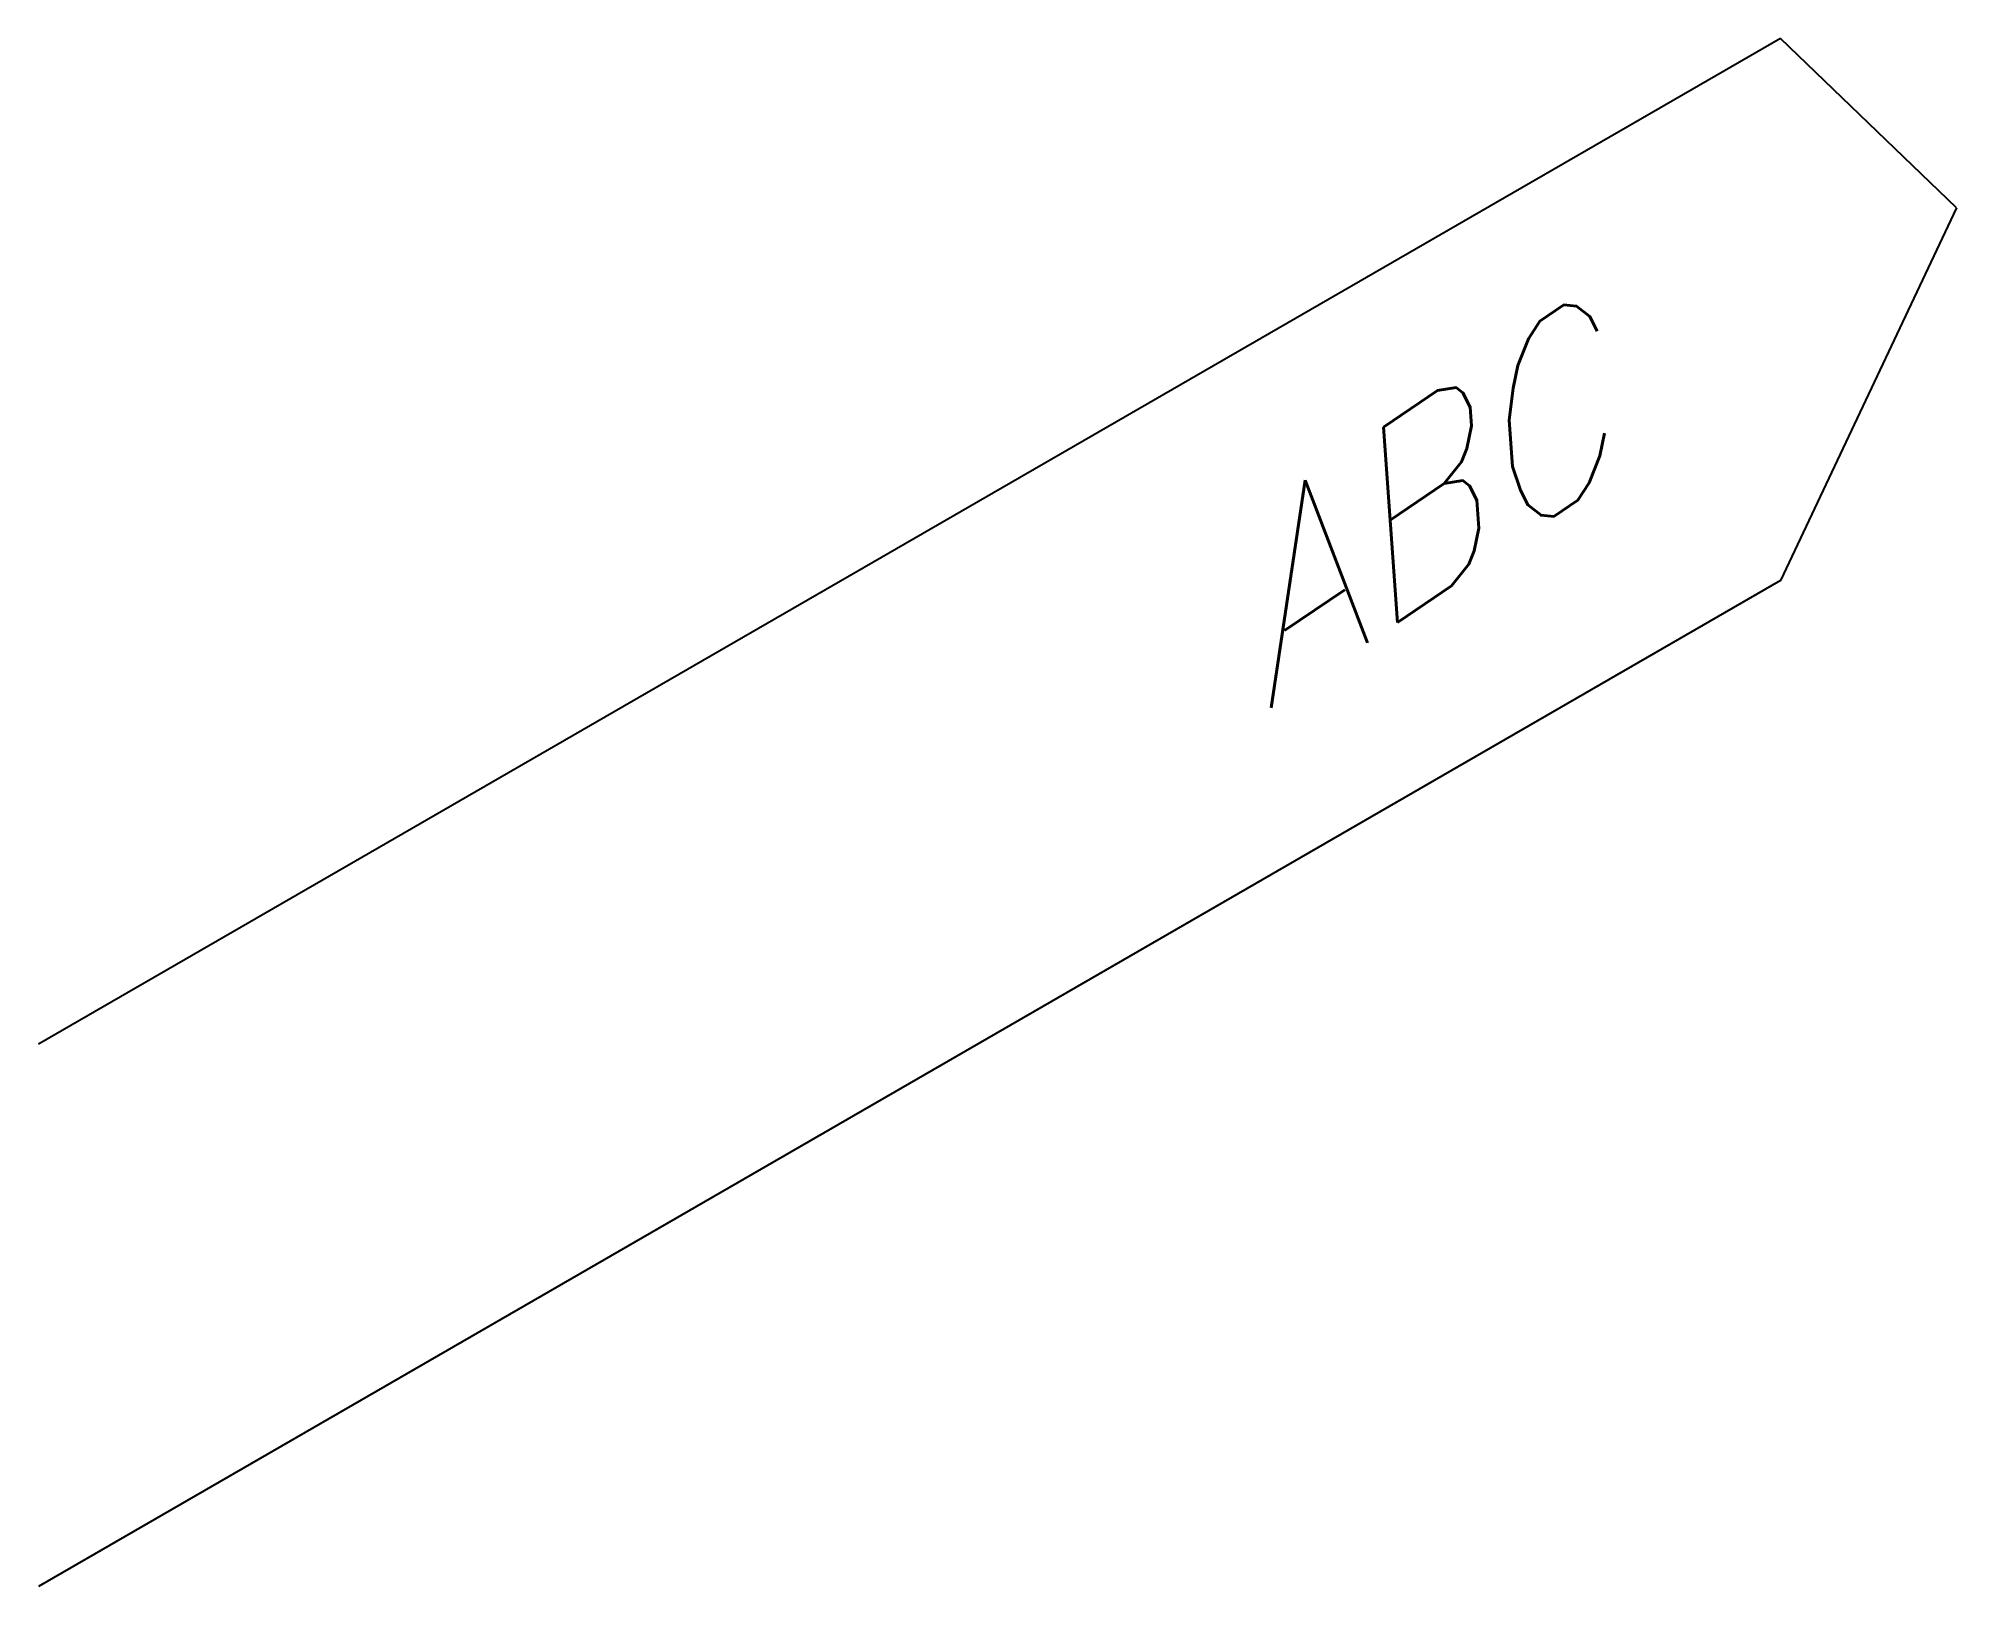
# Model space of a CAD drawing. Header units: millimetres. Extents: x -10131.34 to -10128.51, y -95.12 to -92.84.
import ezdxf
from ezdxf.enums import TextEntityAlignment as Align

# ---------------------------------------------------------------- set-up
doc = ezdxf.new("R2010")
doc.units = ezdxf.units.MM
doc.layers.add('Tub_iso_símbolos', color=2, linetype='Continuous')
doc.styles.add('r80', font='romans.shx')

msp = doc.modelspace()

# ---------------------------------------------------------------- linework, layer by layer
at = {"layer": 'Tub_iso_símbolos', "color": 1}
for p, q in [((-10128.7696, -92.8391), (-10131.34, -94.3231)), ((-10128.5098, -93.0891), (-10128.7696, -92.8391)), ((-10128.5098, -93.0891), (-10128.7696, -93.6391)), ((-10128.7696, -93.6391), (-10131.34, -95.1231))]:
    msp.add_line(p, q, dxfattribs=at)

# ---------------------------------------------------------------- texts
at = {"layer": 'Tub_iso_símbolos', "color": 3, "style": 'r80', "oblique": 30}
msp.add_text('ABC', height=0.25, rotation=34.1267, dxfattribs=at).set_placement((-10128.9977, -93.4722), align=Align.RIGHT)

doc.saveas('drawing.dxf')
